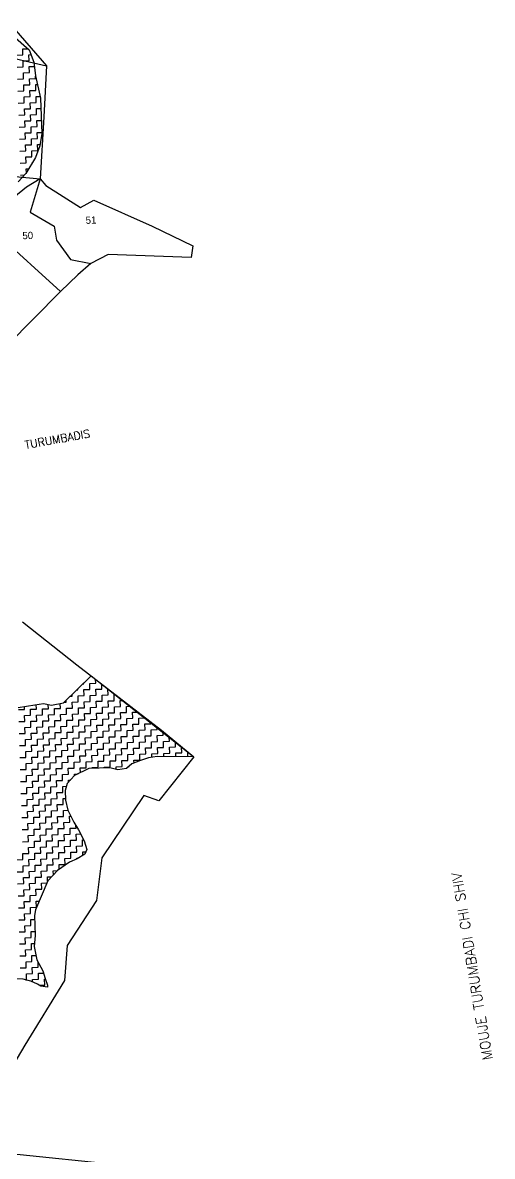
# Model space of a CAD drawing. Header units: metres. Extents: x 289662 to 290738, y 2016260 to 2018343.
# Drawn here: x 290378 to 290669, y 2016684 to 2017387 of the extents above; entities that cross this region are included whole.
import ezdxf
from ezdxf.enums import TextEntityAlignment as Align

# ---------------------------------------------------------------- set-up
doc = ezdxf.new("R2010")
doc.units = ezdxf.units.M
for name, color, linetype in [('POLY_HATCH', 12, 'Continuous'), ('POLY_PARCEL', 6, 'Continuous'), ('TEXT_MAPOUT', 7, 'Continuous'), ('TEXT_PARCEL', 7, 'Continuous'), ('V_BOUND_LINE', 7, 'Continuous')]:
    doc.layers.add(name, color=color, linetype=linetype)
doc.styles.get("Standard").update_dxf_attribs({"font": 'simplex.shx'})
doc.styles.add('TEXT_MAP', font='', dxfattribs={"height": 2.5})
doc.styles.get('TEXT_MAP').set_extended_font_data('Kruti Dev 050')

msp = doc.modelspace()

# ---------------------------------------------------------------- linework, layer by layer
at = {"layer": 'POLY_HATCH'}
for p, q in [((290371.66, 2017379.24), (290381.78, 2017370.4)), ((290381.78, 2017370.4), (290384.82, 2017362.75)), ((290384.82, 2017362.75), (290385.78, 2017354.34)), ((290385.78, 2017354.34), (290389.01, 2017340.37)), ((290389.01, 2017340.37), (290389.66, 2017318.58)), ((290389.66, 2017318.58), (290388.49, 2017310.81)), ((290388.49, 2017310.81), (290385.89, 2017303.7)), ((290385.89, 2017303.7), (290379.85, 2017293.67)), ((290379.85, 2017293.67), (290375.08, 2017288.6)), ((290403.22, 2016965.39), (290420.36, 2016982.01)), ((290420.36, 2016982.01), (290484.19, 2016931.87)), ((290375.07, 2016962.48), (290385.35, 2016964.17)), ((290385.35, 2016964.17), (290390.83, 2016965.02)), ((290390.83, 2016965.02), (290395.69, 2016963.79)), ((290395.69, 2016963.79), (290403.22, 2016965.39)), ((290445.67, 2016927.43), (290442.31, 2016924.58)), ((290451.11, 2016929.66), (290445.67, 2016927.43)), ((290455.88, 2016931.18), (290451.11, 2016929.66)), ((290461.37, 2016932.03), (290455.88, 2016931.18)), ((290484.19, 2016931.87), (290461.37, 2016932.03)), ((290410.08, 2016920.17), (290405.41, 2016915.21)), ((290418.9, 2016924.57), (290410.08, 2016920.17)), ((290431.97, 2016924.96), (290418.9, 2016924.57)), ((290436.83, 2016923.73), (290431.97, 2016924.96)), ((290442.31, 2016924.58), (290436.83, 2016923.73)), ((290405.41, 2016915.21), (290404.16, 2016911.05)), ((290404.16, 2016911.05), (290404.34, 2016904.86)), ((290404.34, 2016904.86), (290405.9, 2016898.71)), ((290405.9, 2016898.71), (290409.57, 2016891.25)), ((290409.57, 2016891.25), (290412.46, 2016886.52)), ((290412.46, 2016886.52), (290416.11, 2016879.75)), ((290416.11, 2016879.75), (290417.65, 2016874.29)), ((290416.36, 2016871.5), (290411.62, 2016868.6)), ((290417.65, 2016874.29), (290416.36, 2016871.5)), ((290406.87, 2016866.4), (290399.45, 2016861.36)), ((290411.62, 2016868.6), (290406.87, 2016866.4)), ((290399.45, 2016861.36), (290393.44, 2016854.98)), ((290393.44, 2016854.98), (290385.72, 2016836.86)), ((290385.72, 2016836.86), (290385.14, 2016833.4)), ((290385.14, 2016833.4), (290385.51, 2016821.02)), ((290385.51, 2016821.02), (290385.02, 2016814.13)), ((290385.02, 2016814.13), (290386.65, 2016805.92)), ((290386.65, 2016805.92), (290390.29, 2016799.14)), ((290378.05, 2016793.96), (290364.96, 2016794.25)), ((290382.91, 2016792.73), (290378.05, 2016793.96)), ((290390.29, 2016799.14), (290391.81, 2016794.37)), ((290391.81, 2016794.37), (290393.31, 2016790.29)), ((290387.1, 2016790.79), (290382.91, 2016792.73)), ((290389.21, 2016789.48), (290387.1, 2016790.79)), ((290393.35, 2016788.91), (290389.21, 2016789.48)), ((290393.31, 2016790.29), (290393.35, 2016788.91))]:
    msp.add_line(p, q, dxfattribs=at)
at = {"layer": 'POLY_HATCH', "linetype": 'Continuous'}
for p, q in [((290377.85, 2017371.06), (290380.92, 2017371.15)), ((290377.96, 2017367.33), (290377.85, 2017371.06)), ((290374.24, 2017367.22), (290377.96, 2017367.33)), ((290378.07, 2017363.61), (290381.8, 2017363.72)), ((290378.19, 2017359.89), (290378.07, 2017363.61)), ((290381.69, 2017367.44), (290382.94, 2017367.48)), ((290381.8, 2017363.72), (290381.69, 2017367.44)), ((290374.46, 2017359.78), (290378.19, 2017359.89)), ((290378.3, 2017356.16), (290382.02, 2017356.28)), ((290378.41, 2017352.44), (290378.3, 2017356.16)), ((290381.91, 2017360), (290385.12, 2017360.09)), ((290382.02, 2017356.28), (290381.91, 2017360)), ((290374.69, 2017352.33), (290378.41, 2017352.44)), ((290382.13, 2017352.55), (290385.85, 2017352.66)), ((290382.24, 2017348.83), (290382.13, 2017352.55)), ((290385.85, 2017352.66), (290385.81, 2017354.2)), ((290385.97, 2017348.94), (290387.02, 2017348.97)), ((290374.91, 2017344.88), (290378.63, 2017345)), ((290378.52, 2017348.72), (290382.24, 2017348.83)), ((290378.63, 2017345), (290378.52, 2017348.72)), ((290382.36, 2017345.11), (290386.08, 2017345.22)), ((290382.47, 2017341.39), (290382.36, 2017345.11)), ((290386.08, 2017345.22), (290385.97, 2017348.94)), ((290375.13, 2017337.44), (290378.86, 2017337.55)), ((290378.74, 2017341.27), (290382.47, 2017341.39)), ((290378.86, 2017337.55), (290378.74, 2017341.27)), ((290382.58, 2017337.66), (290386.3, 2017337.77)), ((290382.69, 2017333.94), (290382.58, 2017337.66)), ((290386.19, 2017341.5), (290388.73, 2017341.57)), ((290386.3, 2017337.77), (290386.19, 2017341.5)), ((290375.36, 2017329.99), (290379.08, 2017330.11)), ((290378.97, 2017333.83), (290382.69, 2017333.94)), ((290379.08, 2017330.11), (290378.97, 2017333.83)), ((290382.8, 2017330.22), (290386.52, 2017330.33)), ((290382.91, 2017326.49), (290382.8, 2017330.22)), ((290386.41, 2017334.05), (290389.2, 2017334.13)), ((290386.52, 2017330.33), (290386.41, 2017334.05)), ((290375.58, 2017322.55), (290379.3, 2017322.66)), ((290379.19, 2017326.38), (290382.91, 2017326.49)), ((290379.3, 2017322.66), (290379.19, 2017326.38)), ((290383.02, 2017322.77), (290386.75, 2017322.88)), ((290383.14, 2017319.05), (290383.02, 2017322.77)), ((290386.64, 2017326.61), (290389.42, 2017326.69)), ((290386.75, 2017322.88), (290386.64, 2017326.61)), ((290375.8, 2017315.1), (290379.52, 2017315.21)), ((290379.41, 2017318.94), (290383.14, 2017319.05)), ((290379.52, 2017315.21), (290379.41, 2017318.94)), ((290383.25, 2017315.33), (290386.97, 2017315.44)), ((290383.36, 2017311.6), (290383.25, 2017315.33)), ((290386.86, 2017319.16), (290389.64, 2017319.24)), ((290386.97, 2017315.44), (290386.86, 2017319.16)), ((290376.02, 2017307.66), (290379.75, 2017307.77)), ((290379.64, 2017311.49), (290383.36, 2017311.6)), ((290379.75, 2017307.77), (290379.64, 2017311.49)), ((290383.47, 2017307.88), (290387.19, 2017307.99)), ((290383.58, 2017304.16), (290383.47, 2017307.88)), ((290387.08, 2017311.72), (290388.63, 2017311.76)), ((290387.19, 2017307.99), (290387.08, 2017311.72)), ((290376.25, 2017300.21), (290379.97, 2017300.32)), ((290379.86, 2017304.05), (290383.58, 2017304.16)), ((290379.97, 2017300.32), (290379.86, 2017304.05)), ((290383.69, 2017300.44), (290383.93, 2017300.44)), ((290383.7, 2017300.07), (290383.69, 2017300.44)), ((290376.47, 2017292.77), (290379.07, 2017292.85)), ((290380.08, 2017296.6), (290381.64, 2017296.65)), ((290380.15, 2017294.17), (290380.08, 2017296.6)), ((290415.42, 2016977.22), (290415.73, 2016977.23)), ((290415.73, 2016977.23), (290415.72, 2016977.51)), ((290419.45, 2016977.34), (290423.17, 2016977.45)), ((290419.56, 2016973.62), (290419.45, 2016977.34)), ((290423.17, 2016977.45), (290423.1, 2016979.86)), ((290427.01, 2016973.84), (290426.92, 2016976.86)), ((290407.49, 2016969.53), (290408.51, 2016969.56)), ((290408.51, 2016969.56), (290408.48, 2016970.49)), ((290411.46, 2016973.38), (290412.12, 2016973.4)), ((290412.12, 2016973.4), (290412.1, 2016974)), ((290412.23, 2016969.67), (290415.95, 2016969.79)), ((290412.34, 2016965.95), (290412.23, 2016969.67)), ((290415.84, 2016973.51), (290419.56, 2016973.62)), ((290415.95, 2016969.79), (290415.84, 2016973.51)), ((290419.67, 2016969.9), (290423.4, 2016970.01)), ((290419.78, 2016966.17), (290419.67, 2016969.9)), ((290423.28, 2016973.73), (290427.01, 2016973.84)), ((290423.4, 2016970.01), (290423.28, 2016973.73)), ((290427.12, 2016970.12), (290430.84, 2016970.23)), ((290427.23, 2016966.4), (290427.12, 2016970.12)), ((290430.84, 2016970.23), (290430.73, 2016973.87)), ((290434.56, 2016970.34), (290435.19, 2016970.36)), ((290434.68, 2016966.62), (290434.56, 2016970.34)), ((290378.95, 2016961.22), (290378.89, 2016963.11)), ((290386.39, 2016961.45), (290386.31, 2016964.31)), ((290393.84, 2016961.67), (290393.76, 2016964.28)), ((290401.28, 2016961.89), (290401.19, 2016964.96)), ((290403.52, 2016965.69), (290404.89, 2016965.73)), ((290404.89, 2016965.73), (290404.86, 2016966.98)), ((290408.62, 2016965.84), (290412.34, 2016965.95)), ((290408.73, 2016962.12), (290408.62, 2016965.84)), ((290412.45, 2016962.23), (290416.17, 2016962.34)), ((290412.56, 2016958.51), (290412.45, 2016962.23)), ((290416.06, 2016966.06), (290419.78, 2016966.17)), ((290416.17, 2016962.34), (290416.06, 2016966.06)), ((290419.9, 2016962.45), (290423.62, 2016962.56)), ((290420.01, 2016958.73), (290419.9, 2016962.45)), ((290423.51, 2016966.29), (290427.23, 2016966.4)), ((290423.62, 2016962.56), (290423.51, 2016966.29)), ((290427.34, 2016962.67), (290431.06, 2016962.79)), ((290427.45, 2016958.95), (290427.34, 2016962.67)), ((290430.95, 2016966.51), (290434.68, 2016966.62)), ((290431.06, 2016962.79), (290430.95, 2016966.51)), ((290434.79, 2016962.9), (290438.51, 2016963.01)), ((290434.9, 2016959.17), (290434.79, 2016962.9)), ((290438.4, 2016966.73), (290439.76, 2016966.77)), ((290438.51, 2016963.01), (290438.4, 2016966.73)), ((290442.23, 2016963.12), (290444.33, 2016963.18)), ((290442.34, 2016959.4), (290442.23, 2016963.12)), ((290375.22, 2016961.11), (290378.95, 2016961.22)), ((290379.06, 2016957.5), (290382.78, 2016957.61)), ((290379.17, 2016953.78), (290379.06, 2016957.5)), ((290382.67, 2016961.34), (290386.39, 2016961.45)), ((290382.78, 2016957.61), (290382.67, 2016961.34)), ((290386.5, 2016957.73), (290390.23, 2016957.84)), ((290386.61, 2016954), (290386.5, 2016957.73)), ((290390.11, 2016961.56), (290393.84, 2016961.67)), ((290390.23, 2016957.84), (290390.11, 2016961.56)), ((290393.95, 2016957.95), (290397.67, 2016958.06)), ((290394.06, 2016954.23), (290393.95, 2016957.95)), ((290397.56, 2016961.78), (290401.28, 2016961.89)), ((290397.67, 2016958.06), (290397.56, 2016961.78)), ((290401.39, 2016958.17), (290405.12, 2016958.28)), ((290401.51, 2016954.45), (290401.39, 2016958.17)), ((290405.01, 2016962.01), (290408.73, 2016962.12)), ((290405.12, 2016958.28), (290405.01, 2016962.01)), ((290408.84, 2016958.39), (290412.56, 2016958.51)), ((290408.95, 2016954.67), (290408.84, 2016958.39)), ((290416.28, 2016958.62), (290420.01, 2016958.73)), ((290416.4, 2016954.89), (290416.28, 2016958.62)), ((290423.73, 2016958.84), (290427.45, 2016958.95)), ((290423.84, 2016955.12), (290423.73, 2016958.84)), ((290427.56, 2016955.23), (290431.29, 2016955.34)), ((290427.68, 2016951.51), (290427.56, 2016955.23)), ((290431.18, 2016959.06), (290434.9, 2016959.17)), ((290431.29, 2016955.34), (290431.18, 2016959.06)), ((290435.01, 2016955.45), (290438.73, 2016955.56)), ((290435.12, 2016951.73), (290435.01, 2016955.45)), ((290438.62, 2016959.29), (290442.34, 2016959.4)), ((290438.73, 2016955.56), (290438.62, 2016959.29)), ((290442.46, 2016955.67), (290446.18, 2016955.79)), ((290442.57, 2016951.95), (290442.46, 2016955.67)), ((290446.07, 2016959.51), (290448.9, 2016959.59)), ((290446.18, 2016955.79), (290446.07, 2016959.51)), ((290449.9, 2016955.9), (290453.47, 2016956)), ((290450.01, 2016952.17), (290449.9, 2016955.9)), ((290375.45, 2016953.67), (290379.17, 2016953.78)), ((290379.28, 2016950.06), (290383, 2016950.17)), ((290379.39, 2016946.33), (290379.28, 2016950.06)), ((290382.89, 2016953.89), (290386.61, 2016954)), ((290383, 2016950.17), (290382.89, 2016953.89)), ((290386.73, 2016950.28), (290390.45, 2016950.39)), ((290386.84, 2016946.56), (290386.73, 2016950.28)), ((290390.34, 2016954.11), (290394.06, 2016954.23)), ((290390.45, 2016950.39), (290390.34, 2016954.11)), ((290394.17, 2016950.5), (290397.89, 2016950.61)), ((290394.28, 2016946.78), (290394.17, 2016950.5)), ((290397.78, 2016954.34), (290401.51, 2016954.45)), ((290397.89, 2016950.61), (290397.78, 2016954.34)), ((290401.62, 2016950.73), (290405.34, 2016950.84)), ((290401.73, 2016947), (290401.62, 2016950.73)), ((290405.23, 2016954.56), (290408.95, 2016954.67)), ((290405.34, 2016950.84), (290405.23, 2016954.56)), ((290409.06, 2016950.95), (290412.79, 2016951.06)), ((290409.17, 2016947.23), (290409.06, 2016950.95)), ((290412.67, 2016954.78), (290416.4, 2016954.89)), ((290412.79, 2016951.06), (290412.67, 2016954.78)), ((290416.51, 2016951.17), (290420.23, 2016951.28)), ((290416.62, 2016947.45), (290416.51, 2016951.17)), ((290420.12, 2016955.01), (290423.84, 2016955.12)), ((290420.23, 2016951.28), (290420.12, 2016955.01)), ((290423.95, 2016951.39), (290427.68, 2016951.51)), ((290424.06, 2016947.67), (290423.95, 2016951.39)), ((290431.4, 2016951.62), (290435.12, 2016951.73)), ((290431.51, 2016947.89), (290431.4, 2016951.62)), ((290435.23, 2016948.01), (290438.96, 2016948.12)), ((290438.84, 2016951.84), (290442.57, 2016951.95)), ((290438.96, 2016948.12), (290438.84, 2016951.84)), ((290442.68, 2016948.23), (290446.4, 2016948.34)), ((290442.79, 2016944.51), (290442.68, 2016948.23)), ((290446.29, 2016952.06), (290450.01, 2016952.17)), ((290446.4, 2016948.34), (290446.29, 2016952.06)), ((290450.12, 2016948.45), (290453.85, 2016948.56)), ((290450.23, 2016944.73), (290450.12, 2016948.45)), ((290453.73, 2016952.29), (290457.46, 2016952.4)), ((290453.85, 2016948.56), (290453.73, 2016952.29)), ((290457.46, 2016952.4), (290457.44, 2016952.88)), ((290457.57, 2016948.68), (290461.29, 2016948.79)), ((290457.68, 2016944.95), (290457.57, 2016948.68)), ((290461.29, 2016948.79), (290461.26, 2016949.89)), ((290375.67, 2016946.22), (290379.39, 2016946.33)), ((290379.5, 2016942.61), (290383.23, 2016942.72)), ((290379.62, 2016938.89), (290379.5, 2016942.61)), ((290383.12, 2016946.45), (290386.84, 2016946.56)), ((290383.23, 2016942.72), (290383.12, 2016946.45)), ((290386.95, 2016942.83), (290390.67, 2016942.95)), ((290387.06, 2016939.11), (290386.95, 2016942.83)), ((290390.56, 2016946.67), (290394.28, 2016946.78)), ((290390.67, 2016942.95), (290390.56, 2016946.67)), ((290394.39, 2016943.06), (290398.12, 2016943.17)), ((290394.51, 2016939.33), (290394.39, 2016943.06)), ((290398.01, 2016946.89), (290401.73, 2016947)), ((290398.12, 2016943.17), (290398.01, 2016946.89)), ((290401.84, 2016943.28), (290405.56, 2016943.39)), ((290401.95, 2016939.56), (290401.84, 2016943.28)), ((290405.45, 2016947.11), (290409.17, 2016947.23)), ((290405.56, 2016943.39), (290405.45, 2016947.11)), ((290409.29, 2016943.5), (290413.01, 2016943.61)), ((290409.4, 2016939.78), (290409.29, 2016943.5)), ((290412.9, 2016947.34), (290416.62, 2016947.45)), ((290413.01, 2016943.61), (290412.9, 2016947.34)), ((290416.73, 2016943.73), (290420.45, 2016943.84)), ((290416.84, 2016940), (290416.73, 2016943.73)), ((290420.34, 2016947.56), (290424.06, 2016947.67)), ((290420.45, 2016943.84), (290420.34, 2016947.56)), ((290424.18, 2016943.95), (290427.9, 2016944.06)), ((290424.29, 2016940.23), (290424.18, 2016943.95)), ((290427.79, 2016947.78), (290431.51, 2016947.89)), ((290427.9, 2016944.06), (290427.79, 2016947.78)), ((290431.62, 2016944.17), (290435.34, 2016944.28)), ((290431.73, 2016940.45), (290431.62, 2016944.17)), ((290435.34, 2016944.28), (290435.23, 2016948.01)), ((290439.07, 2016944.4), (290442.79, 2016944.51)), ((290439.18, 2016940.67), (290439.07, 2016944.4)), ((290446.51, 2016944.62), (290450.23, 2016944.73)), ((290446.62, 2016940.9), (290446.51, 2016944.62)), ((290450.35, 2016941.01), (290454.07, 2016941.12)), ((290453.96, 2016944.84), (290457.68, 2016944.95)), ((290454.07, 2016941.12), (290453.96, 2016944.84)), ((290457.79, 2016941.23), (290461.51, 2016941.34)), ((290457.9, 2016937.51), (290457.79, 2016941.23)), ((290461.4, 2016945.06), (290465.13, 2016945.18)), ((290461.51, 2016941.34), (290461.4, 2016945.06)), ((290465.13, 2016945.18), (290465.07, 2016946.89)), ((290465.24, 2016941.45), (290468.96, 2016941.56)), ((290465.35, 2016937.73), (290465.24, 2016941.45)), ((290468.96, 2016941.56), (290468.89, 2016943.89)), ((290375.89, 2016938.78), (290379.62, 2016938.89)), ((290379.73, 2016935.17), (290383.45, 2016935.28)), ((290379.84, 2016931.44), (290379.73, 2016935.17)), ((290383.34, 2016939), (290387.06, 2016939.11)), ((290383.45, 2016935.28), (290383.34, 2016939)), ((290387.17, 2016935.39), (290390.89, 2016935.5)), ((290387.28, 2016931.67), (290387.17, 2016935.39)), ((290390.78, 2016939.22), (290394.51, 2016939.33)), ((290390.89, 2016935.5), (290390.78, 2016939.22)), ((290394.62, 2016935.61), (290398.34, 2016935.72)), ((290394.73, 2016931.89), (290394.62, 2016935.61)), ((290398.23, 2016939.45), (290401.95, 2016939.56)), ((290398.34, 2016935.72), (290398.23, 2016939.45)), ((290402.06, 2016935.84), (290405.79, 2016935.95)), ((290402.17, 2016932.11), (290402.06, 2016935.84)), ((290405.67, 2016939.67), (290409.4, 2016939.78)), ((290405.79, 2016935.95), (290405.67, 2016939.67)), ((290409.51, 2016936.06), (290413.23, 2016936.17)), ((290409.62, 2016932.34), (290409.51, 2016936.06)), ((290413.12, 2016939.89), (290416.84, 2016940)), ((290413.23, 2016936.17), (290413.12, 2016939.89)), ((290416.95, 2016936.28), (290420.68, 2016936.39)), ((290417.07, 2016932.56), (290416.95, 2016936.28)), ((290420.56, 2016940.12), (290424.29, 2016940.23)), ((290420.68, 2016936.39), (290420.56, 2016940.12)), ((290424.4, 2016936.5), (290428.12, 2016936.62)), ((290424.51, 2016932.78), (290424.4, 2016936.5)), ((290428.01, 2016940.34), (290431.73, 2016940.45)), ((290428.12, 2016936.62), (290428.01, 2016940.34)), ((290431.84, 2016936.73), (290435.57, 2016936.84)), ((290431.96, 2016933), (290431.84, 2016936.73)), ((290435.46, 2016940.56), (290439.18, 2016940.67)), ((290435.57, 2016936.84), (290435.46, 2016940.56)), ((290439.29, 2016936.95), (290443.01, 2016937.06)), ((290439.4, 2016933.23), (290439.29, 2016936.95)), ((290442.9, 2016940.78), (290446.62, 2016940.9)), ((290443.01, 2016937.06), (290442.9, 2016940.78)), ((290446.74, 2016937.17), (290450.46, 2016937.28)), ((290446.85, 2016933.45), (290446.74, 2016937.17)), ((290450.46, 2016937.28), (290450.35, 2016941.01)), ((290454.18, 2016937.4), (290457.9, 2016937.51)), ((290454.29, 2016933.67), (290454.18, 2016937.4)), ((290461.63, 2016937.62), (290465.35, 2016937.73)), ((290461.74, 2016933.9), (290461.63, 2016937.62)), ((290465.46, 2016934.01), (290469.18, 2016934.12)), ((290469.07, 2016937.84), (290472.79, 2016937.95)), ((290469.18, 2016934.12), (290469.07, 2016937.84)), ((290472.79, 2016937.95), (290472.71, 2016940.89)), ((290472.91, 2016934.23), (290476.63, 2016934.34)), ((290472.97, 2016931.95), (290472.91, 2016934.23)), ((290476.63, 2016934.34), (290476.52, 2016937.9)), ((290480.35, 2016934.45), (290480.88, 2016934.47)), ((290480.43, 2016931.9), (290480.35, 2016934.45)), ((290376.12, 2016931.33), (290379.84, 2016931.44)), ((290379.95, 2016927.72), (290383.67, 2016927.83)), ((290380.06, 2016924), (290379.95, 2016927.72)), ((290383.56, 2016931.55), (290387.28, 2016931.67)), ((290383.67, 2016927.83), (290383.56, 2016931.55)), ((290387.4, 2016927.94), (290391.12, 2016928.06)), ((290387.51, 2016924.22), (290387.4, 2016927.94)), ((290391.01, 2016931.78), (290394.73, 2016931.89)), ((290391.12, 2016928.06), (290391.01, 2016931.78)), ((290394.84, 2016928.17), (290398.56, 2016928.28)), ((290394.95, 2016924.44), (290394.84, 2016928.17)), ((290398.45, 2016932), (290402.17, 2016932.11)), ((290398.56, 2016928.28), (290398.45, 2016932)), ((290402.29, 2016928.39), (290406.01, 2016928.5)), ((290402.4, 2016924.67), (290402.29, 2016928.39)), ((290405.9, 2016932.22), (290409.62, 2016932.34)), ((290406.01, 2016928.5), (290405.9, 2016932.22)), ((290409.73, 2016928.61), (290413.45, 2016928.72)), ((290409.84, 2016924.89), (290409.73, 2016928.61)), ((290413.34, 2016932.45), (290417.07, 2016932.56)), ((290413.45, 2016928.72), (290413.34, 2016932.45)), ((290417.18, 2016928.84), (290420.9, 2016928.95)), ((290417.29, 2016925.11), (290417.18, 2016928.84)), ((290420.79, 2016932.67), (290424.51, 2016932.78)), ((290420.9, 2016928.95), (290420.79, 2016932.67)), ((290424.62, 2016929.06), (290428.34, 2016929.17)), ((290424.73, 2016925.34), (290424.62, 2016929.06)), ((290428.23, 2016932.89), (290431.96, 2016933)), ((290428.34, 2016929.17), (290428.23, 2016932.89)), ((290432.07, 2016929.28), (290435.79, 2016929.39)), ((290432.18, 2016925.56), (290432.07, 2016929.28)), ((290435.68, 2016933.12), (290439.4, 2016933.23)), ((290435.79, 2016929.39), (290435.68, 2016933.12)), ((290439.51, 2016929.5), (290443.24, 2016929.62)), ((290439.62, 2016925.78), (290439.51, 2016929.5)), ((290443.12, 2016933.34), (290446.85, 2016933.45)), ((290443.24, 2016929.62), (290443.12, 2016933.34)), ((290446.96, 2016929.73), (290450.68, 2016929.84)), ((290447.01, 2016927.98), (290446.96, 2016929.73)), ((290450.57, 2016933.56), (290454.29, 2016933.67)), ((290450.68, 2016929.84), (290450.57, 2016933.56)), ((290458.01, 2016933.78), (290461.74, 2016933.9)), ((290458.08, 2016931.52), (290458.01, 2016933.78)), ((290465.52, 2016932), (290465.46, 2016934.01)), ((290376.34, 2016923.89), (290380.06, 2016924)), ((290380.17, 2016920.28), (290383.9, 2016920.39)), ((290380.28, 2016916.55), (290380.17, 2016920.28)), ((290383.78, 2016924.11), (290387.51, 2016924.22)), ((290383.9, 2016920.39), (290383.78, 2016924.11)), ((290387.62, 2016920.5), (290391.34, 2016920.61)), ((290387.73, 2016916.78), (290387.62, 2016920.5)), ((290391.23, 2016924.33), (290394.95, 2016924.44)), ((290391.34, 2016920.61), (290391.23, 2016924.33)), ((290395.06, 2016920.72), (290398.79, 2016920.83)), ((290395.17, 2016917), (290395.06, 2016920.72)), ((290398.67, 2016924.56), (290402.4, 2016924.67)), ((290398.79, 2016920.83), (290398.67, 2016924.56)), ((290402.51, 2016920.94), (290406.23, 2016921.06)), ((290402.62, 2016917.22), (290402.51, 2016920.94)), ((290406.12, 2016924.78), (290409.84, 2016924.89)), ((290406.23, 2016921.06), (290406.12, 2016924.78)), ((290409.95, 2016921.17), (290412.21, 2016921.23)), ((290409.99, 2016920.07), (290409.95, 2016921.17)), ((290413.57, 2016925), (290417.29, 2016925.11)), ((290413.66, 2016921.95), (290413.57, 2016925)), ((290421.01, 2016925.22), (290424.73, 2016925.34)), ((290421.03, 2016924.63), (290421.01, 2016925.22)), ((290428.46, 2016925.45), (290432.18, 2016925.56)), ((290428.47, 2016924.85), (290428.46, 2016925.45)), ((290435.9, 2016925.67), (290439.62, 2016925.78)), ((290435.95, 2016923.95), (290435.9, 2016925.67)), ((290443.35, 2016925.89), (290443.88, 2016925.91)), ((290443.36, 2016925.47), (290443.35, 2016925.89)), ((290376.56, 2016916.44), (290380.28, 2016916.55)), ((290380.4, 2016912.83), (290384.12, 2016912.94)), ((290384.01, 2016916.66), (290387.73, 2016916.78)), ((290384.12, 2016912.94), (290384.01, 2016916.66)), ((290387.84, 2016913.05), (290391.56, 2016913.16)), ((290387.95, 2016909.33), (290387.84, 2016913.05)), ((290391.45, 2016916.89), (290395.17, 2016917)), ((290391.56, 2016913.16), (290391.45, 2016916.89)), ((290395.29, 2016913.28), (290399.01, 2016913.39)), ((290395.4, 2016909.55), (290395.29, 2016913.28)), ((290398.9, 2016917.11), (290402.62, 2016917.22)), ((290399.01, 2016913.39), (290398.9, 2016917.11)), ((290402.73, 2016913.5), (290404.91, 2016913.56)), ((290402.84, 2016909.78), (290402.73, 2016913.5)), ((290406.34, 2016917.33), (290407.44, 2016917.37)), ((290406.38, 2016916.24), (290406.34, 2016917.33)), ((290376.78, 2016909), (290380.51, 2016909.11)), ((290380.51, 2016909.11), (290380.4, 2016912.83)), ((290384.23, 2016909.22), (290387.95, 2016909.33)), ((290384.34, 2016905.5), (290384.23, 2016909.22)), ((290391.68, 2016909.44), (290395.4, 2016909.55)), ((290391.79, 2016905.72), (290391.68, 2016909.44)), ((290395.51, 2016905.83), (290399.23, 2016905.94)), ((290399.12, 2016909.66), (290402.84, 2016909.78)), ((290399.23, 2016905.94), (290399.12, 2016909.66)), ((290402.95, 2016906.05), (290404.3, 2016906.09)), ((290403.07, 2016902.33), (290402.95, 2016906.05)), ((290377.01, 2016901.55), (290380.73, 2016901.66)), ((290380.62, 2016905.38), (290384.34, 2016905.5)), ((290380.73, 2016901.66), (290380.62, 2016905.38)), ((290384.45, 2016901.77), (290388.18, 2016901.88)), ((290384.56, 2016898.05), (290384.45, 2016901.77)), ((290388.06, 2016905.61), (290391.79, 2016905.72)), ((290388.18, 2016901.88), (290388.06, 2016905.61)), ((290391.9, 2016902), (290395.62, 2016902.11)), ((290392.01, 2016898.27), (290391.9, 2016902)), ((290395.62, 2016902.11), (290395.51, 2016905.83)), ((290399.34, 2016902.22), (290403.07, 2016902.33)), ((290399.46, 2016898.5), (290399.34, 2016902.22)), ((290377.23, 2016894.11), (290380.95, 2016894.22)), ((290380.84, 2016897.94), (290384.56, 2016898.05)), ((290380.95, 2016894.22), (290380.84, 2016897.94)), ((290384.68, 2016894.33), (290388.4, 2016894.44)), ((290384.79, 2016890.61), (290384.68, 2016894.33)), ((290388.29, 2016898.16), (290392.01, 2016898.27)), ((290388.4, 2016894.44), (290388.29, 2016898.16)), ((290392.12, 2016894.55), (290395.84, 2016894.66)), ((290392.23, 2016890.83), (290392.12, 2016894.55)), ((290395.73, 2016898.39), (290399.46, 2016898.5)), ((290395.84, 2016894.66), (290395.73, 2016898.39)), ((290399.57, 2016894.77), (290403.29, 2016894.89)), ((290399.68, 2016891.05), (290399.57, 2016894.77)), ((290403.18, 2016898.61), (290405.91, 2016898.69)), ((290403.29, 2016894.89), (290403.18, 2016898.61)), ((290407.01, 2016895), (290407.72, 2016895.02)), ((290407.12, 2016891.27), (290407.01, 2016895)), ((290377.45, 2016886.66), (290381.18, 2016886.77)), ((290381.06, 2016890.49), (290384.79, 2016890.61)), ((290381.18, 2016886.77), (290381.06, 2016890.49)), ((290384.9, 2016886.88), (290388.62, 2016886.99)), ((290385.01, 2016883.16), (290384.9, 2016886.88)), ((290388.51, 2016890.72), (290392.23, 2016890.83)), ((290388.62, 2016886.99), (290388.51, 2016890.72)), ((290392.34, 2016887.11), (290396.07, 2016887.22)), ((290392.46, 2016883.38), (290392.34, 2016887.11)), ((290395.96, 2016890.94), (290399.68, 2016891.05)), ((290396.07, 2016887.22), (290395.96, 2016890.94)), ((290399.79, 2016887.33), (290403.51, 2016887.44)), ((290399.9, 2016883.61), (290399.79, 2016887.33)), ((290403.4, 2016891.16), (290407.12, 2016891.27)), ((290403.51, 2016887.44), (290403.4, 2016891.16)), ((290407.23, 2016887.55), (290410.96, 2016887.66)), ((290407.35, 2016883.83), (290407.23, 2016887.55)), ((290410.96, 2016887.66), (290410.92, 2016889.05)), ((290377.68, 2016879.21), (290381.4, 2016879.33)), ((290381.29, 2016883.05), (290385.01, 2016883.16)), ((290381.4, 2016879.33), (290381.29, 2016883.05)), ((290385.12, 2016879.44), (290388.84, 2016879.55)), ((290385.23, 2016875.71), (290385.12, 2016879.44)), ((290388.73, 2016883.27), (290392.46, 2016883.38)), ((290388.84, 2016879.55), (290388.73, 2016883.27)), ((290392.57, 2016879.66), (290396.29, 2016879.77)), ((290392.68, 2016875.94), (290392.57, 2016879.66)), ((290396.18, 2016883.49), (290399.9, 2016883.61)), ((290396.29, 2016879.77), (290396.18, 2016883.49)), ((290400.01, 2016879.88), (290403.74, 2016879.99)), ((290400.12, 2016876.16), (290400.01, 2016879.88)), ((290403.62, 2016883.72), (290407.35, 2016883.83)), ((290403.74, 2016879.99), (290403.62, 2016883.72)), ((290407.46, 2016880.11), (290411.18, 2016880.22)), ((290407.57, 2016876.38), (290407.46, 2016880.11)), ((290411.07, 2016883.94), (290413.81, 2016884.02)), ((290411.18, 2016880.22), (290411.07, 2016883.94)), ((290414.9, 2016880.33), (290415.78, 2016880.36)), ((290415.01, 2016876.61), (290414.9, 2016880.33)), ((290377.9, 2016871.77), (290381.62, 2016871.88)), ((290378.01, 2016868.05), (290377.9, 2016871.77)), ((290381.51, 2016875.6), (290385.23, 2016875.71)), ((290381.62, 2016871.88), (290381.51, 2016875.6)), ((290385.34, 2016871.99), (290389.07, 2016872.1)), ((290385.46, 2016868.27), (290385.34, 2016871.99)), ((290388.96, 2016875.83), (290392.68, 2016875.94)), ((290389.07, 2016872.1), (290388.96, 2016875.83)), ((290392.79, 2016872.21), (290396.51, 2016872.33)), ((290392.9, 2016868.49), (290392.79, 2016872.21)), ((290396.4, 2016876.05), (290400.12, 2016876.16)), ((290396.51, 2016872.33), (290396.4, 2016876.05)), ((290400.24, 2016872.44), (290403.96, 2016872.55)), ((290400.35, 2016868.72), (290400.24, 2016872.44)), ((290403.85, 2016876.27), (290407.57, 2016876.38)), ((290403.96, 2016872.55), (290403.85, 2016876.27)), ((290407.68, 2016872.66), (290411.4, 2016872.77)), ((290407.79, 2016868.94), (290407.68, 2016872.66)), ((290411.29, 2016876.49), (290415.01, 2016876.61)), ((290411.4, 2016872.77), (290411.29, 2016876.49)), ((290415.13, 2016872.88), (290417.03, 2016872.94)), ((290415.19, 2016870.78), (290415.13, 2016872.88)), ((290374.29, 2016867.93), (290378.01, 2016868.05)), ((290378.12, 2016864.32), (290381.84, 2016864.44)), ((290378.23, 2016860.6), (290378.12, 2016864.32)), ((290381.73, 2016868.16), (290385.46, 2016868.27)), ((290381.84, 2016864.44), (290381.73, 2016868.16)), ((290385.57, 2016864.55), (290389.29, 2016864.66)), ((290385.68, 2016860.82), (290385.57, 2016864.55)), ((290389.18, 2016868.38), (290392.9, 2016868.49)), ((290389.29, 2016864.66), (290389.18, 2016868.38)), ((290393.01, 2016864.77), (290396.74, 2016864.88)), ((290393.12, 2016861.05), (290393.01, 2016864.77)), ((290396.62, 2016868.6), (290400.35, 2016868.72)), ((290396.74, 2016864.88), (290396.62, 2016868.6)), ((290400.46, 2016864.99), (290404.18, 2016865.1)), ((290400.54, 2016862.1), (290400.46, 2016864.99)), ((290404.07, 2016868.83), (290407.79, 2016868.94)), ((290404.18, 2016865.1), (290404.07, 2016868.83)), ((290411.51, 2016869.05), (290412.4, 2016869.08)), ((290411.53, 2016868.56), (290411.51, 2016869.05)), ((290374.51, 2016860.49), (290378.23, 2016860.6)), ((290378.35, 2016856.88), (290382.07, 2016856.99)), ((290378.46, 2016853.16), (290378.35, 2016856.88)), ((290381.96, 2016860.71), (290385.68, 2016860.82)), ((290382.07, 2016856.99), (290381.96, 2016860.71)), ((290385.79, 2016857.1), (290389.51, 2016857.21)), ((290385.9, 2016853.38), (290385.79, 2016857.1)), ((290389.4, 2016860.94), (290393.12, 2016861.05)), ((290389.51, 2016857.21), (290389.4, 2016860.94)), ((290393.24, 2016857.32), (290395.72, 2016857.4)), ((290393.31, 2016854.69), (290393.24, 2016857.32)), ((290396.85, 2016861.16), (290399.33, 2016861.23)), ((290396.92, 2016858.68), (290396.85, 2016861.16)), ((290374.73, 2016853.04), (290378.46, 2016853.16)), ((290382.18, 2016853.27), (290385.9, 2016853.38)), ((290382.29, 2016849.54), (290382.18, 2016853.27)), ((290386.01, 2016849.66), (290389.74, 2016849.77)), ((290386.12, 2016845.93), (290386.01, 2016849.66)), ((290389.62, 2016853.49), (290392.85, 2016853.59)), ((290389.74, 2016849.77), (290389.62, 2016853.49)), ((290374.96, 2016845.6), (290378.68, 2016845.71)), ((290378.57, 2016849.43), (290382.29, 2016849.54)), ((290378.68, 2016845.71), (290378.57, 2016849.43)), ((290382.4, 2016845.82), (290386.12, 2016845.93)), ((290382.51, 2016842.1), (290382.4, 2016845.82)), ((290375.18, 2016838.15), (290378.9, 2016838.26)), ((290378.79, 2016841.99), (290382.51, 2016842.1)), ((290378.9, 2016838.26), (290378.79, 2016841.99)), ((290382.63, 2016838.38), (290386.35, 2016838.49)), ((290382.74, 2016834.65), (290382.63, 2016838.38)), ((290386.24, 2016842.21), (290388.02, 2016842.26)), ((290386.35, 2016838.49), (290386.24, 2016842.21)), ((290375.4, 2016830.71), (290379.13, 2016830.82)), ((290379.01, 2016834.54), (290382.74, 2016834.65)), ((290379.13, 2016830.82), (290379.01, 2016834.54)), ((290382.85, 2016830.93), (290385.21, 2016831)), ((290382.96, 2016827.21), (290382.85, 2016830.93)), ((290375.63, 2016823.26), (290379.35, 2016823.37)), ((290379.24, 2016827.1), (290382.96, 2016827.21)), ((290379.35, 2016823.37), (290379.24, 2016827.1)), ((290383.07, 2016823.49), (290385.43, 2016823.56)), ((290383.18, 2016819.76), (290383.07, 2016823.49)), ((290375.85, 2016815.82), (290379.57, 2016815.93)), ((290379.46, 2016819.65), (290383.18, 2016819.76)), ((290379.57, 2016815.93), (290379.46, 2016819.65)), ((290383.29, 2016816.04), (290385.16, 2016816.1)), ((290383.41, 2016812.32), (290383.29, 2016816.04)), ((290376.07, 2016808.37), (290379.79, 2016808.48)), ((290379.68, 2016812.21), (290383.41, 2016812.32)), ((290379.79, 2016808.48), (290379.68, 2016812.21)), ((290383.52, 2016808.59), (290386.1, 2016808.67)), ((290383.63, 2016804.87), (290383.52, 2016808.59)), ((290376.29, 2016800.93), (290380.02, 2016801.04)), ((290379.91, 2016804.76), (290383.63, 2016804.87)), ((290380.02, 2016801.04), (290379.91, 2016804.76)), ((290383.74, 2016801.15), (290387.46, 2016801.26)), ((290383.85, 2016797.43), (290383.74, 2016801.15)), ((290387.46, 2016801.26), (290387.36, 2016804.59)), ((290379.58, 2016793.57), (290380.24, 2016793.59)), ((290380.13, 2016797.32), (290383.85, 2016797.43)), ((290380.24, 2016793.59), (290380.13, 2016797.32)), ((290383.96, 2016793.7), (290387.69, 2016793.82)), ((290384.01, 2016792.22), (290383.96, 2016793.7)), ((290387.57, 2016797.54), (290390.77, 2016797.63)), ((290387.69, 2016793.82), (290387.57, 2016797.54)), ((290391.41, 2016793.93), (290391.97, 2016793.94)), ((290391.52, 2016790.2), (290391.41, 2016793.93)), ((290388.2, 2016790.1), (290391.52, 2016790.2))]:
    msp.add_line(p, q, dxfattribs=at)
at = {"layer": 'POLY_PARCEL'}
for p, q in [((290344.28, 2017371.67), (290392.61, 2017360.57)), ((290325.32, 2017296.55), (290388.7, 2017290.38)), ((290388.7, 2017290.38), (290380.21, 2017285.17)), ((290388.7, 2017290.38), (290382.53, 2017269.78)), ((290380.21, 2017285.17), (290353.78, 2017263.73)), ((290382.53, 2017269.78), (290397.43, 2017261.01)), ((290353.78, 2017263.73), (290401.39, 2017220.58)), ((290397.43, 2017261.01), (290398.89, 2017252.44)), ((290398.89, 2017252.44), (290407.47, 2017240.47)), ((290407.47, 2017240.47), (290420.17, 2017237.89))]:
    msp.add_line(p, q, dxfattribs=at)
at = {"layer": 'V_BOUND_LINE'}
for p, q in [((290369.41, 2017387.29), (290392.61, 2017360.57)), ((290392.61, 2017360.57), (290391.01, 2017328.86)), ((290391.01, 2017328.86), (290388.7, 2017290.38)), ((290388.7, 2017290.38), (290392.31, 2017286.38)), ((290392.31, 2017286.38), (290413.85, 2017272.64)), ((290413.85, 2017272.64), (290422.09, 2017277.26)), ((290422.09, 2017277.26), (290458.26, 2017261.05)), ((290458.26, 2017261.05), (290483.58, 2017248.88)), ((290430.93, 2017243.49), (290420.17, 2017237.89)), ((290482.52, 2017241.57), (290430.93, 2017243.49)), ((290483.58, 2017248.88), (290482.52, 2017241.57)), ((290420.17, 2017237.89), (290412.18, 2017230.91)), ((290412.18, 2017230.91), (290401.39, 2017220.58)), ((290401.39, 2017220.58), (290368.47, 2017187.26)), ((290377.8, 2017015.69), (290411.4, 2016988.94)), ((290411.4, 2016988.94), (290463.97, 2016948.29)), ((290463.97, 2016948.29), (290484.19, 2016931.87)), ((290484.19, 2016931.87), (290462.43, 2016904.46)), ((290453.05, 2016907.82), (290427.07, 2016869.19)), ((290462.43, 2016904.46), (290453.05, 2016907.82)), ((290427.07, 2016869.19), (290423.62, 2016842.75)), ((290423.62, 2016842.75), (290405.52, 2016814.73)), ((290405.52, 2016814.73), (290403.81, 2016793.02)), ((290403.81, 2016793.02), (290379.28, 2016752.88)), ((290379.28, 2016752.88), (290353.61, 2016710.07)), ((290340.58, 2016688.91), (290446.4, 2016677.96))]:
    msp.add_line(p, q, dxfattribs=at)

# ---------------------------------------------------------------- texts
at = {"layer": 'TEXT_MAPOUT'}
for s, height, rotation, p in [('TURUMBADIS', 4.966, 10.28002, (290379.65, 2017122.83)), ('MOUJE TURUMBADI CHI SHIV', 6.2073, 99.49783, (290669.67, 2016744.24))]:
    msp.add_text(s, height=height, rotation=rotation, dxfattribs=at).set_placement(p)
at = {"layer": 'TEXT_PARCEL', "style": 'TEXT_MAP'}
for s, p in [('51', (290420.27, 2017264.78)), ('50', (290381, 2017255.28))]:
    msp.add_text(s, height=4.469, rotation=1.71524, dxfattribs=at).set_placement(p, align=Align.MIDDLE)

doc.saveas('drawing.dxf')
